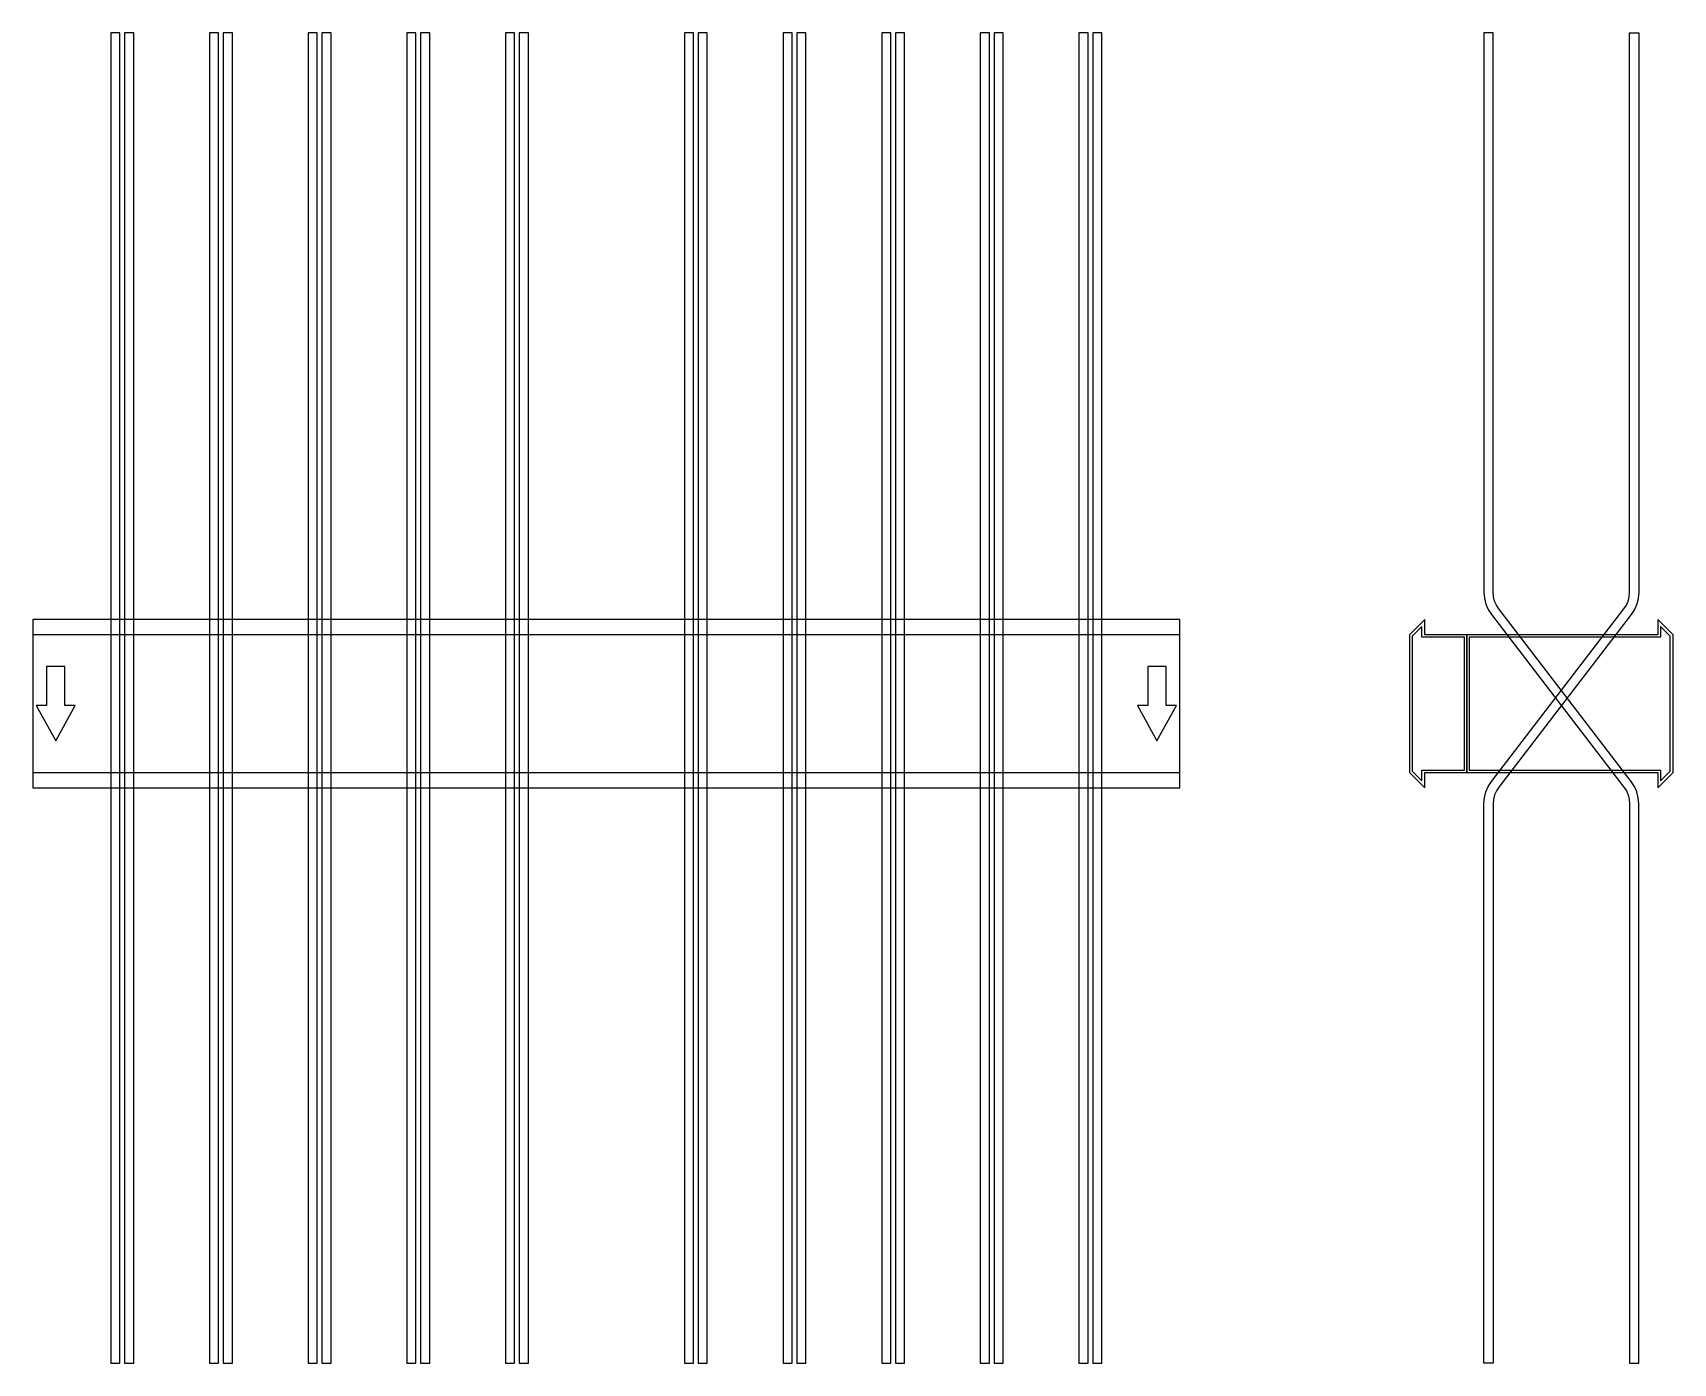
# Model space of a CAD drawing. Extents: x 0 to 1430, y -575 to 585.
import ezdxf

# ---------------------------------------------------------------- set-up
doc = ezdxf.new("R2010")
doc.units = 0
doc.layers.add('Halfen', color=7, linetype='CONTINUOUS')

msp = doc.modelspace()

# ---------------------------------------------------------------- linework, layer by layer
at = {"layer": 'Halfen', "color": 7}
for points in [[(76, -575.304), (76, 585.215), (68, 585.215), (68, -575.304)], [(88, -575.304), (88, 585.215), (80, 585.215), (80, -575.304)], [(162, -575.304), (162, 585.215), (154, 585.215), (154, -575.304)], [(174, -575.304), (174, 585.215), (166, 585.215), (166, -575.304)], [(248, -575.304), (248, 585.215), (240, 585.215), (240, -575.304)], [(260, -575.304), (260, 585.215), (252, 585.215), (252, -575.304)], [(334, -575.304), (334, 585.215), (326, 585.215), (326, -575.304)], [(346, -575.304), (346, 585.215), (338, 585.215), (338, -575.304)], [(420, -575.304), (420, 585.215), (412, 585.215), (412, -575.304)], [(432, -575.304), (432, 585.215), (424, 585.215), (424, -575.304)], [(576, -575.304), (576, 585.215), (568, 585.215), (568, -575.304)], [(588, -575.304), (588, 585.215), (580, 585.215), (580, -575.304)], [(662, -575.304), (662, 585.215), (654, 585.215), (654, -575.304)], [(674, -575.304), (674, 585.215), (666, 585.215), (666, -575.304)], [(748, -575.304), (748, 585.215), (740, 585.215), (740, -575.304)], [(760, -575.304), (760, 585.215), (752, 585.215), (752, -575.304)], [(834, -575.304), (834, 585.215), (826, 585.215), (826, -575.304)], [(846, -575.304), (846, 585.215), (838, 585.215), (838, -575.304)], [(920, -575.304), (920, 585.215), (912, 585.215), (912, -575.304)], [(932, -575.304), (932, 585.215), (924, 585.215), (924, -575.304)], [(1400, -575.304), (1400, -87.304), (1399.573, -82.091), (1398.302, -77.018), (1396.221, -72.219), (1393.387, -67.824), (1277.96, 82.605), (1275.834, 85.902), (1274.274, 89.501), (1273.321, 93.306), (1273, 97.215), (1273, 585.215), (1265, 585.215), (1265, 97.215), (1265.427, 92.002), (1266.698, 86.929), (1268.779, 82.13), (1271.613, 77.735), (1387.04, -72.694), (1389.166, -75.99), (1390.726, -79.589), (1391.679, -83.394), (1392, -87.304), (1392, -575.304)], [(1265, -575.304), (1265, -87.304), (1265.427, -82.091), (1266.698, -77.018), (1268.779, -72.219), (1271.613, -67.824), (1387.04, 82.605), (1389.166, 85.902), (1390.726, 89.501), (1391.679, 93.306), (1392, 97.215), (1392, 585.215), (1400, 585.215), (1400, 97.215), (1399.573, 92.002), (1398.302, 86.929), (1396.221, 82.13), (1393.387, 77.735), (1277.96, -72.694), (1275.834, -75.99), (1274.274, -79.589), (1273.321, -83.394), (1273, -87.304), (1273, -575.304)], [(0, -73.5), (1000, -73.5), (1000, 73.5), (0, 73.5)], [(1250, -60), (1250, 60), (1213.5, 60), (1213.5, 73.5), (1200, 60), (1200, -60), (1213.5, -73.5), (1213.5, -60)], [(1430, -60), (1430, 60), (1416.5, 73.5), (1416.5, 60), (1250, 60), (1250, -60), (1416.5, -60), (1416.5, -73.5)], [(0, -60), (1000, -60), (1000, 60), (0, 60)], [(1248, -58), (1248, 58), (1211, 58), (1211, 67.25), (1202.5, 58.75), (1202.5, -58.75), (1211, -67.25), (1211, -58)], [(1427.5, -58.75), (1427.5, 58.75), (1419, 67.25), (1419, 58), (1252, 58), (1252, -58), (1419, -58), (1419, -67.25)], [(20, -32.5), (37, -1.5), (28, -1.5), (28, 32.5), (12, 32.5), (12, -1.5), (3, -1.5)], [(980, -32.5), (997, -1.5), (988, -1.5), (988, 32.5), (972, 32.5), (972, -1.5), (963, -1.5)]]:
    msp.add_lwpolyline(points, close=True, dxfattribs=at)

doc.saveas('drawing.dxf')
